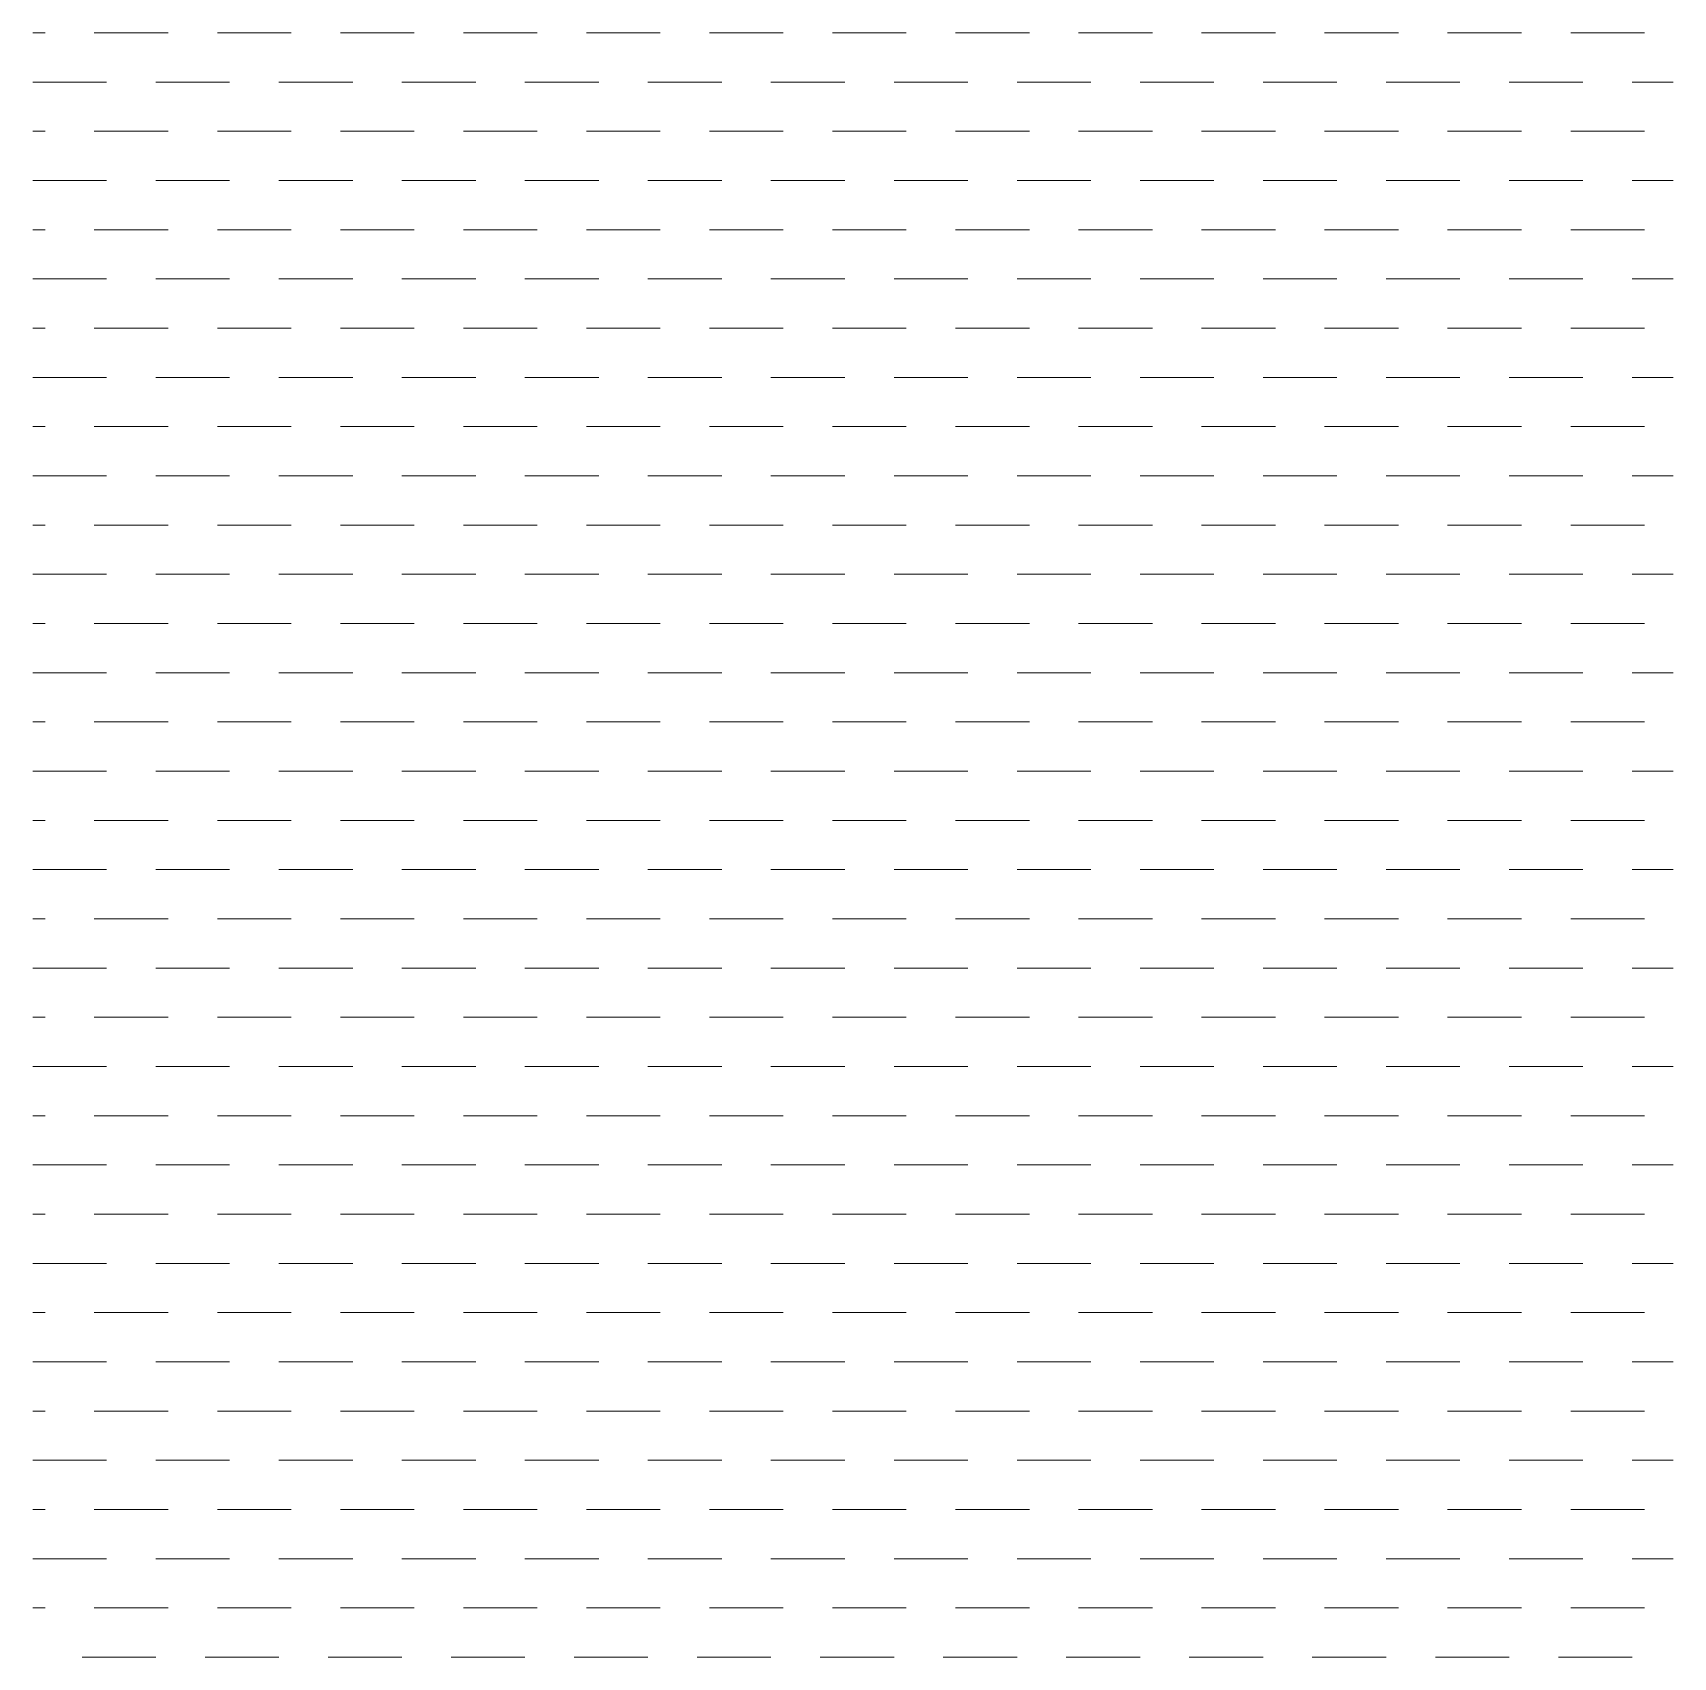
# Model space of a CAD drawing. Header units: millimetres. Extents: x 0 to 100, y 0 to 99.
import ezdxf

# ---------------------------------------------------------------- set-up
doc = ezdxf.new("R2010")
doc.units = ezdxf.units.MM
doc.linetypes.add('K5LT32768', pattern=[0])

msp = doc.modelspace()

# ---------------------------------------------------------------- linework, layer by layer
at = {"color": 7, "linetype": 'K5LT32768', "lineweight": 18}
for p, q in [((0, 99), (0.75, 99)), ((3.75, 99), (8.25, 99)), ((11.25, 99), (15.75, 99)), ((18.75, 99), (23.25, 99)), ((26.25, 99), (30.75, 99)), ((33.75, 99), (38.25, 99)), ((41.25, 99), (45.75, 99)), ((48.75, 99), (53.25, 99)), ((56.25, 99), (60.75, 99)), ((63.75, 99), (68.25, 99)), ((71.25, 99), (75.75, 99)), ((78.75, 99), (83.25, 99)), ((86.25, 99), (90.75, 99)), ((93.75, 99), (98.25, 99)), ((0, 96), (4.5, 96)), ((7.5, 96), (12, 96)), ((15, 96), (19.5, 96)), ((22.5, 96), (27, 96)), ((30, 96), (34.5, 96)), ((37.5, 96), (42, 96)), ((45, 96), (49.5, 96)), ((52.5, 96), (57, 96)), ((60, 96), (64.5, 96)), ((67.5, 96), (72, 96)), ((75, 96), (79.5, 96)), ((82.5, 96), (87, 96)), ((90, 96), (94.5, 96)), ((97.5, 96), (100, 96)), ((0, 93), (0.75, 93)), ((3.75, 93), (8.25, 93)), ((11.25, 93), (15.75, 93)), ((18.75, 93), (23.25, 93)), ((26.25, 93), (30.75, 93)), ((33.75, 93), (38.25, 93)), ((41.25, 93), (45.75, 93)), ((48.75, 93), (53.25, 93)), ((56.25, 93), (60.75, 93)), ((63.75, 93), (68.25, 93)), ((71.25, 93), (75.75, 93)), ((78.75, 93), (83.25, 93)), ((86.25, 93), (90.75, 93)), ((93.75, 93), (98.25, 93)), ((0, 90), (4.5, 90)), ((7.5, 90), (12, 90)), ((15, 90), (19.5, 90)), ((22.5, 90), (27, 90)), ((30, 90), (34.5, 90)), ((37.5, 90), (42, 90)), ((45, 90), (49.5, 90)), ((52.5, 90), (57, 90)), ((60, 90), (64.5, 90)), ((67.5, 90), (72, 90)), ((75, 90), (79.5, 90)), ((82.5, 90), (87, 90)), ((90, 90), (94.5, 90)), ((97.5, 90), (100, 90)), ((0, 87), (0.75, 87)), ((3.75, 87), (8.25, 87)), ((11.25, 87), (15.75, 87)), ((18.75, 87), (23.25, 87)), ((26.25, 87), (30.75, 87)), ((33.75, 87), (38.25, 87)), ((41.25, 87), (45.75, 87)), ((48.75, 87), (53.25, 87)), ((56.25, 87), (60.75, 87)), ((63.75, 87), (68.25, 87)), ((71.25, 87), (75.75, 87)), ((78.75, 87), (83.25, 87)), ((86.25, 87), (90.75, 87)), ((93.75, 87), (98.25, 87)), ((0, 84), (4.5, 84)), ((7.5, 84), (12, 84)), ((15, 84), (19.5, 84)), ((22.5, 84), (27, 84)), ((30, 84), (34.5, 84)), ((37.5, 84), (42, 84)), ((45, 84), (49.5, 84)), ((52.5, 84), (57, 84)), ((60, 84), (64.5, 84)), ((67.5, 84), (72, 84)), ((75, 84), (79.5, 84)), ((82.5, 84), (87, 84)), ((90, 84), (94.5, 84)), ((97.5, 84), (100, 84)), ((0, 81), (0.75, 81)), ((3.75, 81), (8.25, 81)), ((11.25, 81), (15.75, 81)), ((18.75, 81), (23.25, 81)), ((26.25, 81), (30.75, 81)), ((33.75, 81), (38.25, 81)), ((41.25, 81), (45.75, 81)), ((48.75, 81), (53.25, 81)), ((56.25, 81), (60.75, 81)), ((63.75, 81), (68.25, 81)), ((71.25, 81), (75.75, 81)), ((78.75, 81), (83.25, 81)), ((86.25, 81), (90.75, 81)), ((93.75, 81), (98.25, 81)), ((0, 78), (4.5, 78)), ((7.5, 78), (12, 78)), ((15, 78), (19.5, 78)), ((22.5, 78), (27, 78)), ((30, 78), (34.5, 78)), ((37.5, 78), (42, 78)), ((45, 78), (49.5, 78)), ((52.5, 78), (57, 78)), ((60, 78), (64.5, 78)), ((67.5, 78), (72, 78)), ((75, 78), (79.5, 78)), ((82.5, 78), (87, 78)), ((90, 78), (94.5, 78)), ((97.5, 78), (100, 78)), ((0, 75), (0.75, 75)), ((3.75, 75), (8.25, 75)), ((11.25, 75), (15.75, 75)), ((18.75, 75), (23.25, 75)), ((26.25, 75), (30.75, 75)), ((33.75, 75), (38.25, 75)), ((41.25, 75), (45.75, 75)), ((48.75, 75), (53.25, 75)), ((56.25, 75), (60.75, 75)), ((63.75, 75), (68.25, 75)), ((71.25, 75), (75.75, 75)), ((78.75, 75), (83.25, 75)), ((86.25, 75), (90.75, 75)), ((93.75, 75), (98.25, 75)), ((0, 72), (4.5, 72)), ((7.5, 72), (12, 72)), ((15, 72), (19.5, 72)), ((22.5, 72), (27, 72)), ((30, 72), (34.5, 72)), ((37.5, 72), (42, 72)), ((45, 72), (49.5, 72)), ((52.5, 72), (57, 72)), ((60, 72), (64.5, 72)), ((67.5, 72), (72, 72)), ((75, 72), (79.5, 72)), ((82.5, 72), (87, 72)), ((90, 72), (94.5, 72)), ((97.5, 72), (100, 72)), ((0, 69), (0.75, 69)), ((3.75, 69), (8.25, 69)), ((11.25, 69), (15.75, 69)), ((18.75, 69), (23.25, 69)), ((26.25, 69), (30.75, 69)), ((33.75, 69), (38.25, 69)), ((41.25, 69), (45.75, 69)), ((48.75, 69), (53.25, 69)), ((56.25, 69), (60.75, 69)), ((63.75, 69), (68.25, 69)), ((71.25, 69), (75.75, 69)), ((78.75, 69), (83.25, 69)), ((86.25, 69), (90.75, 69)), ((93.75, 69), (98.25, 69)), ((97.5, 66), (100, 66)), ((0, 66), (4.5, 66)), ((7.5, 66), (12, 66)), ((15, 66), (19.5, 66)), ((22.5, 66), (27, 66)), ((30, 66), (34.5, 66)), ((37.5, 66), (42, 66)), ((45, 66), (49.5, 66)), ((52.5, 66), (57, 66)), ((60, 66), (64.5, 66)), ((67.5, 66), (72, 66)), ((75, 66), (79.5, 66)), ((82.5, 66), (87, 66)), ((90, 66), (94.5, 66)), ((0, 63), (0.75, 63)), ((3.75, 63), (8.25, 63)), ((11.25, 63), (15.75, 63)), ((18.75, 63), (23.25, 63)), ((26.25, 63), (30.75, 63)), ((33.75, 63), (38.25, 63)), ((41.25, 63), (45.75, 63)), ((48.75, 63), (53.25, 63)), ((56.25, 63), (60.75, 63)), ((63.75, 63), (68.25, 63)), ((71.25, 63), (75.75, 63)), ((78.75, 63), (83.25, 63)), ((86.25, 63), (90.75, 63)), ((93.75, 63), (98.25, 63)), ((0, 60), (4.5, 60)), ((7.5, 60), (12, 60)), ((15, 60), (19.5, 60)), ((22.5, 60), (27, 60)), ((30, 60), (34.5, 60)), ((37.5, 60), (42, 60)), ((45, 60), (49.5, 60)), ((52.5, 60), (57, 60)), ((60, 60), (64.5, 60)), ((67.5, 60), (72, 60)), ((75, 60), (79.5, 60)), ((82.5, 60), (87, 60)), ((90, 60), (94.5, 60)), ((97.5, 60), (100, 60)), ((0, 57), (0.75, 57)), ((3.75, 57), (8.25, 57)), ((11.25, 57), (15.75, 57)), ((18.75, 57), (23.25, 57)), ((26.25, 57), (30.75, 57)), ((33.75, 57), (38.25, 57)), ((41.25, 57), (45.75, 57)), ((48.75, 57), (53.25, 57)), ((56.25, 57), (60.75, 57)), ((63.75, 57), (68.25, 57)), ((71.25, 57), (75.75, 57)), ((78.75, 57), (83.25, 57)), ((86.25, 57), (90.75, 57)), ((93.75, 57), (98.25, 57)), ((0, 54), (4.5, 54)), ((7.5, 54), (12, 54)), ((15, 54), (19.5, 54)), ((22.5, 54), (27, 54)), ((30, 54), (34.5, 54)), ((37.5, 54), (42, 54)), ((45, 54), (49.5, 54)), ((52.5, 54), (57, 54)), ((60, 54), (64.5, 54)), ((67.5, 54), (72, 54)), ((75, 54), (79.5, 54)), ((82.5, 54), (87, 54)), ((90, 54), (94.5, 54)), ((97.5, 54), (100, 54)), ((0, 51), (0.75, 51)), ((3.75, 51), (8.25, 51)), ((11.25, 51), (15.75, 51)), ((18.75, 51), (23.25, 51)), ((26.25, 51), (30.75, 51)), ((33.75, 51), (38.25, 51)), ((41.25, 51), (45.75, 51)), ((48.75, 51), (53.25, 51)), ((56.25, 51), (60.75, 51)), ((63.75, 51), (68.25, 51)), ((71.25, 51), (75.75, 51)), ((78.75, 51), (83.25, 51)), ((86.25, 51), (90.75, 51)), ((93.75, 51), (98.25, 51)), ((0, 48), (4.5, 48)), ((7.5, 48), (12, 48)), ((15, 48), (19.5, 48)), ((22.5, 48), (27, 48)), ((30, 48), (34.5, 48)), ((37.5, 48), (42, 48)), ((45, 48), (49.5, 48)), ((52.5, 48), (57, 48)), ((60, 48), (64.5, 48)), ((67.5, 48), (72, 48)), ((75, 48), (79.5, 48)), ((82.5, 48), (87, 48)), ((90, 48), (94.5, 48)), ((97.5, 48), (100, 48)), ((93.75, 45), (98.25, 45)), ((0, 45), (0.75, 45)), ((3.75, 45), (8.25, 45)), ((11.25, 45), (15.75, 45)), ((18.75, 45), (23.25, 45)), ((26.25, 45), (30.75, 45)), ((33.75, 45), (38.25, 45)), ((41.25, 45), (45.75, 45)), ((48.75, 45), (53.25, 45)), ((56.25, 45), (60.75, 45)), ((63.75, 45), (68.25, 45)), ((71.25, 45), (75.75, 45)), ((78.75, 45), (83.25, 45)), ((86.25, 45), (90.75, 45)), ((0, 42), (4.5, 42)), ((7.5, 42), (12, 42)), ((15, 42), (19.5, 42)), ((22.5, 42), (27, 42)), ((30, 42), (34.5, 42)), ((37.5, 42), (42, 42)), ((45, 42), (49.5, 42)), ((52.5, 42), (57, 42)), ((60, 42), (64.5, 42)), ((67.5, 42), (72, 42)), ((75, 42), (79.5, 42)), ((82.5, 42), (87, 42)), ((90, 42), (94.5, 42)), ((97.5, 42), (100, 42)), ((0, 39), (0.75, 39)), ((3.75, 39), (8.25, 39)), ((11.25, 39), (15.75, 39)), ((18.75, 39), (23.25, 39)), ((26.25, 39), (30.75, 39)), ((33.75, 39), (38.25, 39)), ((41.25, 39), (45.75, 39)), ((48.75, 39), (53.25, 39)), ((56.25, 39), (60.75, 39)), ((63.75, 39), (68.25, 39)), ((71.25, 39), (75.75, 39)), ((78.75, 39), (83.25, 39)), ((86.25, 39), (90.75, 39)), ((93.75, 39), (98.25, 39)), ((0, 36), (4.5, 36)), ((7.5, 36), (12, 36)), ((15, 36), (19.5, 36)), ((22.5, 36), (27, 36)), ((30, 36), (34.5, 36)), ((37.5, 36), (42, 36)), ((45, 36), (49.5, 36)), ((52.5, 36), (57, 36)), ((60, 36), (64.5, 36)), ((67.5, 36), (72, 36)), ((75, 36), (79.5, 36)), ((82.5, 36), (87, 36)), ((90, 36), (94.5, 36)), ((97.5, 36), (100, 36)), ((93.75, 33), (98.25, 33)), ((0, 33), (0.75, 33)), ((3.75, 33), (8.25, 33)), ((11.25, 33), (15.75, 33)), ((18.75, 33), (23.25, 33)), ((26.25, 33), (30.75, 33)), ((33.75, 33), (38.25, 33)), ((41.25, 33), (45.75, 33)), ((48.75, 33), (53.25, 33)), ((56.25, 33), (60.75, 33)), ((63.75, 33), (68.25, 33)), ((71.25, 33), (75.75, 33)), ((78.75, 33), (83.25, 33)), ((86.25, 33), (90.75, 33)), ((0, 30), (4.5, 30)), ((7.5, 30), (12, 30)), ((15, 30), (19.5, 30)), ((22.5, 30), (27, 30)), ((30, 30), (34.5, 30)), ((37.5, 30), (42, 30)), ((45, 30), (49.5, 30)), ((52.5, 30), (57, 30)), ((60, 30), (64.5, 30)), ((67.5, 30), (72, 30)), ((75, 30), (79.5, 30)), ((82.5, 30), (87, 30)), ((90, 30), (94.5, 30)), ((97.5, 30), (100, 30)), ((0, 27), (0.75, 27)), ((3.75, 27), (8.25, 27)), ((11.25, 27), (15.75, 27)), ((18.75, 27), (23.25, 27)), ((26.25, 27), (30.75, 27)), ((33.75, 27), (38.25, 27)), ((41.25, 27), (45.75, 27)), ((48.75, 27), (53.25, 27)), ((56.25, 27), (60.75, 27)), ((63.75, 27), (68.25, 27)), ((71.25, 27), (75.75, 27)), ((78.75, 27), (83.25, 27)), ((86.25, 27), (90.75, 27)), ((93.75, 27), (98.25, 27)), ((0, 24), (4.5, 24)), ((7.5, 24), (12, 24)), ((15, 24), (19.5, 24)), ((22.5, 24), (27, 24)), ((30, 24), (34.5, 24)), ((37.5, 24), (42, 24)), ((45, 24), (49.5, 24)), ((52.5, 24), (57, 24)), ((60, 24), (64.5, 24)), ((67.5, 24), (72, 24)), ((75, 24), (79.5, 24)), ((82.5, 24), (87, 24)), ((90, 24), (94.5, 24)), ((97.5, 24), (100, 24)), ((0, 21), (0.75, 21)), ((3.75, 21), (8.25, 21)), ((11.25, 21), (15.75, 21)), ((18.75, 21), (23.25, 21)), ((26.25, 21), (30.75, 21)), ((33.75, 21), (38.25, 21)), ((41.25, 21), (45.75, 21)), ((48.75, 21), (53.25, 21)), ((56.25, 21), (60.75, 21)), ((63.75, 21), (68.25, 21)), ((71.25, 21), (75.75, 21)), ((78.75, 21), (83.25, 21)), ((86.25, 21), (90.75, 21)), ((93.75, 21), (98.25, 21)), ((0, 18), (4.5, 18)), ((7.5, 18), (12, 18)), ((15, 18), (19.5, 18)), ((22.5, 18), (27, 18)), ((30, 18), (34.5, 18)), ((37.5, 18), (42, 18)), ((45, 18), (49.5, 18)), ((52.5, 18), (57, 18)), ((60, 18), (64.5, 18)), ((67.5, 18), (72, 18)), ((75, 18), (79.5, 18)), ((82.5, 18), (87, 18)), ((90, 18), (94.5, 18)), ((97.5, 18), (100, 18)), ((0, 15), (0.75, 15)), ((3.75, 15), (8.25, 15)), ((11.25, 15), (15.75, 15)), ((18.75, 15), (23.25, 15)), ((26.25, 15), (30.75, 15)), ((33.75, 15), (38.25, 15)), ((41.25, 15), (45.75, 15)), ((48.75, 15), (53.25, 15)), ((56.25, 15), (60.75, 15)), ((63.75, 15), (68.25, 15)), ((71.25, 15), (75.75, 15)), ((78.75, 15), (83.25, 15)), ((86.25, 15), (90.75, 15)), ((93.75, 15), (98.25, 15)), ((0, 12), (4.5, 12)), ((7.5, 12), (12, 12)), ((15, 12), (19.5, 12)), ((22.5, 12), (27, 12)), ((30, 12), (34.5, 12)), ((37.5, 12), (42, 12)), ((45, 12), (49.5, 12)), ((52.5, 12), (57, 12)), ((60, 12), (64.5, 12)), ((67.5, 12), (72, 12)), ((75, 12), (79.5, 12)), ((82.5, 12), (87, 12)), ((90, 12), (94.5, 12)), ((97.5, 12), (100, 12)), ((93.75, 9), (98.25, 9)), ((0, 9), (0.75, 9)), ((3.75, 9), (8.25, 9)), ((11.25, 9), (15.75, 9)), ((18.75, 9), (23.25, 9)), ((26.25, 9), (30.75, 9)), ((33.75, 9), (38.25, 9)), ((41.25, 9), (45.75, 9)), ((48.75, 9), (53.25, 9)), ((56.25, 9), (60.75, 9)), ((63.75, 9), (68.25, 9)), ((71.25, 9), (75.75, 9)), ((78.75, 9), (83.25, 9)), ((86.25, 9), (90.75, 9)), ((0, 6), (4.5, 6)), ((7.5, 6), (12, 6)), ((15, 6), (19.5, 6)), ((22.5, 6), (27, 6)), ((30, 6), (34.5, 6)), ((37.5, 6), (42, 6)), ((45, 6), (49.5, 6)), ((52.5, 6), (57, 6)), ((60, 6), (64.5, 6)), ((67.5, 6), (72, 6)), ((75, 6), (79.5, 6)), ((82.5, 6), (87, 6)), ((90, 6), (94.5, 6)), ((97.5, 6), (100, 6)), ((0, 3), (0.75, 3)), ((3.75, 3), (8.25, 3)), ((11.25, 3), (15.75, 3)), ((18.75, 3), (23.25, 3)), ((26.25, 3), (30.75, 3)), ((33.75, 3), (38.25, 3)), ((41.25, 3), (45.75, 3)), ((48.75, 3), (53.25, 3)), ((56.25, 3), (60.75, 3)), ((63.75, 3), (68.25, 3)), ((71.25, 3), (75.75, 3)), ((78.75, 3), (83.25, 3)), ((86.25, 3), (90.75, 3)), ((93.75, 3), (98.25, 3)), ((3, 0), (7.5, 0)), ((10.5, 0), (15, 0)), ((18, 0), (22.5, 0)), ((25.5, 0), (30, 0)), ((33, 0), (37.5, 0)), ((40.5, 0), (45, 0)), ((48, 0), (52.5, 0)), ((55.5, 0), (60, 0)), ((63, 0), (67.5, 0)), ((70.5, 0), (75, 0)), ((78, 0), (82.5, 0)), ((85.5, 0), (90, 0)), ((93, 0), (97.5, 0))]:
    msp.add_line(p, q, dxfattribs=at)

doc.saveas('drawing.dxf')
